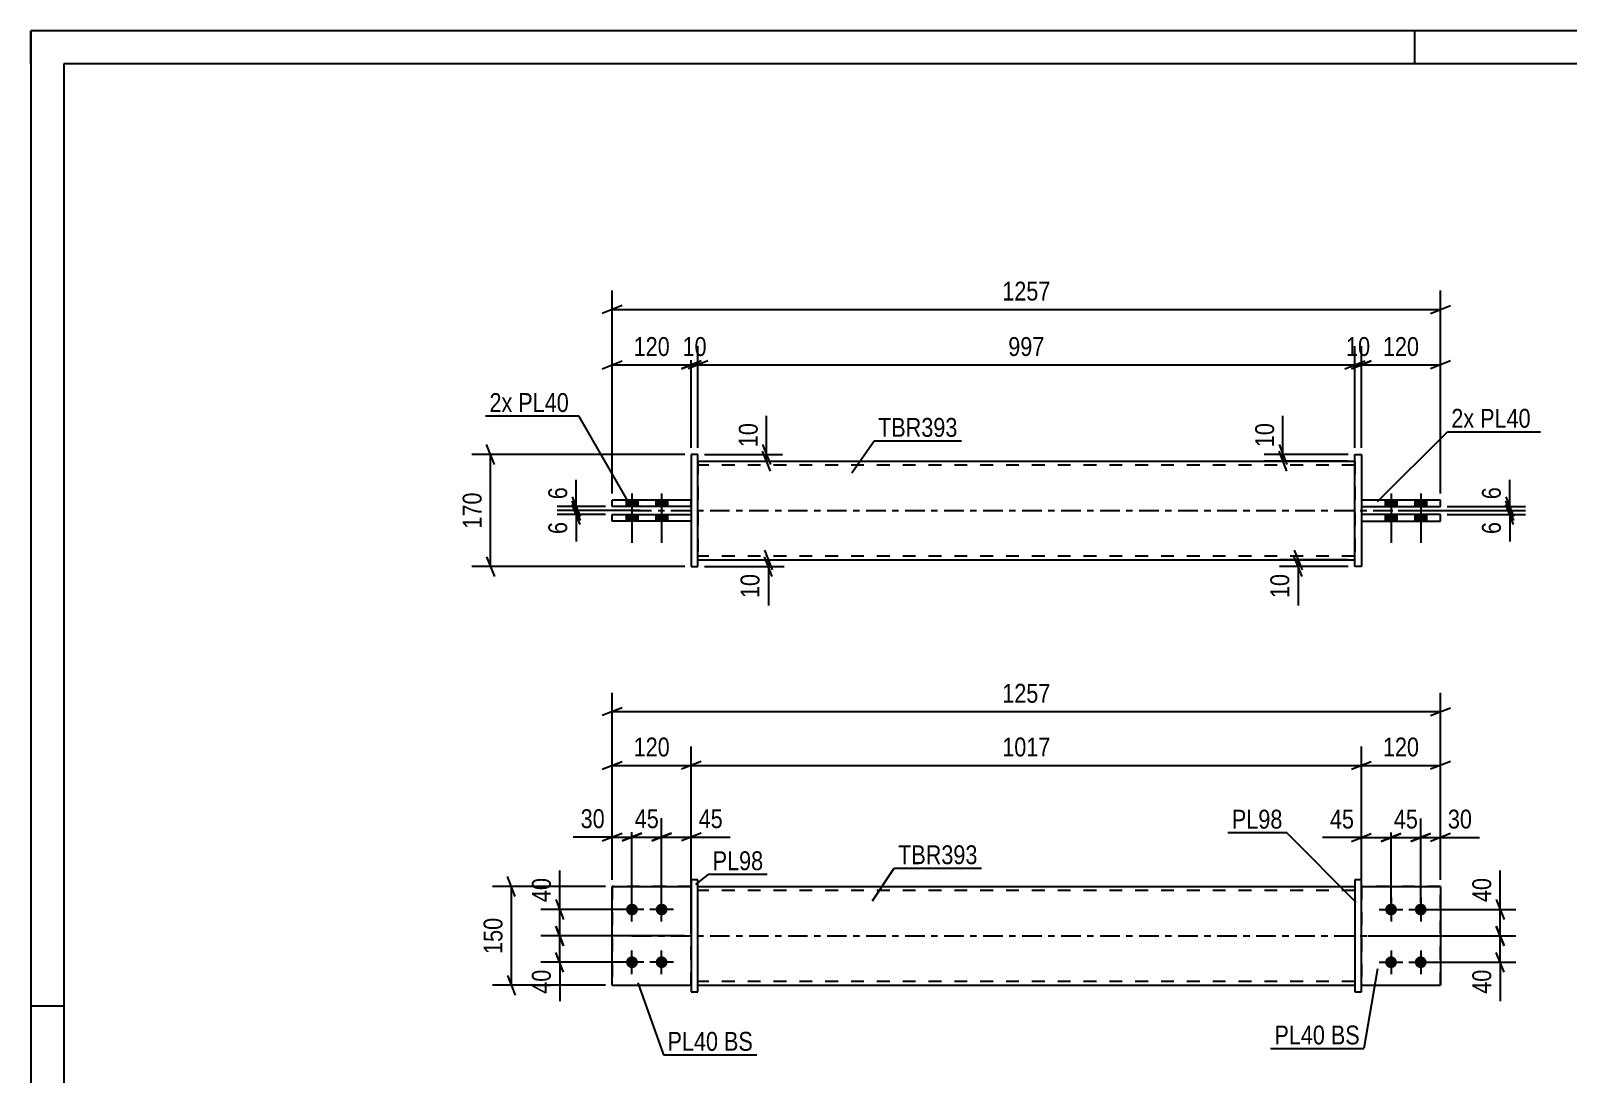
# Model space of a CAD drawing. Header units: millimetres. Extents: x 0 to 420, y 0 to 297.
# Drawn here: x 0 to 233.3, y 138.7 to 297 of the extents above; entities that cross this region are included whole.
import ezdxf

# ---------------------------------------------------------------- set-up
doc = ezdxf.new("R2010")
doc.units = ezdxf.units.MM
doc.linetypes.add('DXK_LINE_DOT2', pattern=[3.9198, 1.9599, -1.9599])
doc.linetypes.add('DXK_LINE_DOT3', pattern=[5.9187, 2.979, -0.9799, 0.9799, -0.9799])
doc.styles.add('Arial Narrow', font='ARIALN.TTF', dxfattribs={"height": 0.2})

# ---------------------------------------------------------------- blocks, each defined once
blk = doc.blocks.new('Unknown-580550004-1162')
at = {"color": 5, "linetype": 'Continuous'}
for p, q in [((420, 297), (0, 297)), ((0, 297), (0, 0)), ((0, 292), (0, 297)), ((210, 292), (210, 297)), ((415, 292), (5, 292)), ((5, 292), (5, 5)), ((5, 149), (0, 149))]:
    blk.add_line(p, q, dxfattribs=at)
blk = doc.blocks.new('Part-580550004-1785 - 1768')
at = {"color": 2, "linetype": 'Continuous'}
for p, q in [((201.89, 168.15), (200.89, 168.15)), ((200.89, 168.15), (200.89, 151.15)), ((201.89, 151.15), (201.89, 168.15)), ((200.89, 151.15), (201.89, 151.15))]:
    blk.add_line(p, q, dxfattribs=at)
blk = doc.blocks.new('Part-580550004-1800 - 1768')
at = {"color": 2, "linetype": 'Continuous'}
for p, q in [((101.22, 168.15), (100.22, 168.15)), ((100.22, 168.15), (100.22, 151.15)), ((101.22, 151.15), (101.22, 168.15)), ((100.22, 151.15), (101.22, 151.15))]:
    blk.add_line(p, q, dxfattribs=at)
blk = doc.blocks.new('Part-580550004-1775 - 1768')
at = {"color": 7, "linetype": 'DXK_LINE_DOT2'}
for p, q in [((213.89, 167.15), (201.89, 167.15)), ((201.89, 167.15), (201.89, 152.15)), ((213.89, 152.15), (213.89, 167.15)), ((201.89, 152.15), (213.89, 152.15))]:
    blk.add_line(p, q, dxfattribs=at)
blk = doc.blocks.new('Part-580550004-1795 - 1768')
at = {"color": 2, "linetype": 'Continuous'}
for p, q in [((88.22, 152.15), (88.22, 167.15)), ((88.22, 167.15), (100.22, 167.15)), ((88.22, 152.15), (100.22, 152.15))]:
    blk.add_line(p, q, dxfattribs=at)
at = {"color": 7, "linetype": 'DXK_LINE_DOT2'}
blk.add_line((100.22, 152.15), (100.22, 167.15), dxfattribs=at)
blk = doc.blocks.new('Part-580550004-1780 - 1768')
at = {"color": 2, "linetype": 'Continuous'}
for p, q in [((201.89, 167.15), (213.89, 167.15)), ((213.89, 167.15), (213.89, 152.15)), ((201.89, 152.15), (213.89, 152.15))]:
    blk.add_line(p, q, dxfattribs=at)
at = {"color": 7, "linetype": 'DXK_LINE_DOT2'}
blk.add_line((201.89, 167.15), (201.89, 152.15), dxfattribs=at)
blk = doc.blocks.new('Part-580550004-1790 - 1768')
at = {"color": 7, "linetype": 'DXK_LINE_DOT2'}
for p, q in [((100.22, 167.15), (88.22, 167.15)), ((88.22, 167.15), (88.22, 152.15)), ((100.22, 152.15), (100.22, 167.15)), ((88.22, 152.15), (100.22, 152.15))]:
    blk.add_line(p, q, dxfattribs=at)
blk = doc.blocks.new('Part-580550004-1805 - 1768')
at = {"color": 2, "linetype": 'Continuous'}
for p, q in [((101.22, 167.15), (200.89, 167.15)), ((101.22, 152.15), (200.89, 152.15))]:
    blk.add_line(p, q, dxfattribs=at)
at = {"color": 7, "linetype": 'DXK_LINE_DOT2'}
for p, q in [((101.22, 152.15), (101.22, 167.15)), ((200.89, 166.55), (101.22, 166.55)), ((200.89, 167.15), (200.89, 152.15)), ((200.89, 152.75), (101.22, 152.75))]:
    blk.add_line(p, q, dxfattribs=at)
at = {"color": 7, "linetype": 'DXK_LINE_DOT3'}
blk.add_line((91.22, 159.65), (210.89, 159.65), dxfattribs=at)
blk = doc.blocks.new('Bolt-580550004-1806 - 1768')
at = {"linetype": 'Continuous'}
for points in [[(206.39, 164.55, -1), (206.39, 162.75, -1)], [(210.89, 164.55, -1), (210.89, 162.75, -1)], [(206.39, 156.55, -1), (206.39, 154.75, -1)], [(210.89, 156.55, -1), (210.89, 154.75, -1)]]:
    blk.add_hatch(color=1, dxfattribs=at).paths.add_polyline_path(points)
at = {"color": 1, "linetype": 'Continuous'}
for p, q in [((204.59, 163.65), (208.19, 163.65)), ((206.39, 165.45), (206.39, 161.85)), ((209.09, 163.65), (212.69, 163.65)), ((210.89, 165.45), (210.89, 161.85)), ((206.39, 157.45), (206.39, 153.85)), ((210.89, 157.45), (210.89, 153.85)), ((204.59, 155.65), (208.19, 155.65)), ((209.09, 155.65), (212.69, 155.65))]:
    blk.add_line(p, q, dxfattribs=at)
blk = doc.blocks.new('Bolt-580550004-1807 - 1768')
at = {"linetype": 'Continuous'}
for points in [[(91.22, 162.75, -1), (91.22, 164.55, -1)], [(95.72, 162.75, -1), (95.72, 164.55, -1)], [(91.22, 154.75, -1), (91.22, 156.55, -1)], [(95.72, 154.75, -1), (95.72, 156.55, -1)]]:
    blk.add_hatch(color=1, dxfattribs=at).paths.add_polyline_path(points)
at = {"color": 1, "linetype": 'Continuous'}
for p, q in [((93.02, 163.65), (89.42, 163.65)), ((91.22, 161.85), (91.22, 165.45)), ((97.52, 163.65), (93.92, 163.65)), ((95.72, 161.85), (95.72, 165.45)), ((91.22, 153.85), (91.22, 157.45)), ((95.72, 153.85), (95.72, 157.45)), ((93.02, 155.65), (89.42, 155.65)), ((97.52, 155.65), (93.92, 155.65))]:
    blk.add_line(p, q, dxfattribs=at)
blk = doc.blocks.new('Part-580550004-2101 - 2079')
at = {"color": 2, "linetype": 'Continuous'}
for p, q in [((88.22, 223.59), (100.22, 223.59)), ((88.22, 222.59), (88.22, 223.59)), ((100.22, 222.59), (88.22, 222.59))]:
    blk.add_line(p, q, dxfattribs=at)
at = {"color": 7, "linetype": 'DXK_LINE_DOT2'}
blk.add_line((100.22, 223.59), (100.22, 222.59), dxfattribs=at)
blk = doc.blocks.new('Part-580550004-2085 - 2079')
at = {"color": 2, "linetype": 'Continuous'}
for p, q in [((213.89, 225.79), (201.89, 225.79)), ((201.89, 224.79), (213.89, 224.79)), ((213.89, 224.79), (213.89, 225.79))]:
    blk.add_line(p, q, dxfattribs=at)
at = {"color": 7, "linetype": 'DXK_LINE_DOT2'}
blk.add_line((201.89, 225.79), (201.89, 224.79), dxfattribs=at)
blk = doc.blocks.new('Part-580550004-2090 - 2079')
at = {"color": 2, "linetype": 'Continuous'}
for p, q in [((213.89, 223.59), (201.89, 223.59)), ((201.89, 222.59), (213.89, 222.59)), ((213.89, 222.59), (213.89, 223.59))]:
    blk.add_line(p, q, dxfattribs=at)
at = {"color": 7, "linetype": 'DXK_LINE_DOT2'}
blk.add_line((201.89, 223.59), (201.89, 222.59), dxfattribs=at)
blk = doc.blocks.new('Part-580550004-2107 - 2079')
at = {"color": 2, "linetype": 'Continuous'}
for p, q in [((101.22, 231.69), (200.89, 231.69)), ((101.22, 216.69), (200.89, 216.69))]:
    blk.add_line(p, q, dxfattribs=at)
at = {"color": 7, "linetype": 'DXK_LINE_DOT2'}
for p, q in [((101.22, 231.69), (101.22, 216.69)), ((200.89, 231.09), (101.22, 231.09)), ((200.89, 231.69), (200.89, 216.69)), ((200.89, 217.29), (101.22, 217.29))]:
    blk.add_line(p, q, dxfattribs=at)
at = {"color": 7, "linetype": 'DXK_LINE_DOT3'}
blk.add_line((91.22, 224.19), (210.89, 224.19), dxfattribs=at)
blk = doc.blocks.new('Part-580550004-2091 - 2079')
at = {"color": 2, "linetype": 'Continuous'}
for p, q in [((200.89, 215.69), (200.89, 232.69)), ((200.89, 232.69), (201.89, 232.69)), ((201.89, 232.69), (201.89, 215.69)), ((201.89, 215.69), (200.89, 215.69))]:
    blk.add_line(p, q, dxfattribs=at)
blk = doc.blocks.new('Part-580550004-2096 - 2079')
at = {"color": 2, "linetype": 'Continuous'}
for p, q in [((100.22, 225.79), (88.22, 225.79)), ((88.22, 224.79), (88.22, 225.79)), ((100.22, 224.79), (88.22, 224.79))]:
    blk.add_line(p, q, dxfattribs=at)
at = {"color": 7, "linetype": 'DXK_LINE_DOT2'}
blk.add_line((100.22, 224.79), (100.22, 225.79), dxfattribs=at)
blk = doc.blocks.new('Part-580550004-2102 - 2079')
at = {"color": 2, "linetype": 'Continuous'}
for p, q in [((101.22, 232.69), (100.22, 232.69)), ((100.22, 232.69), (100.22, 215.69)), ((101.22, 215.69), (101.22, 232.69)), ((100.22, 215.69), (101.22, 215.69))]:
    blk.add_line(p, q, dxfattribs=at)
blk = doc.blocks.new('Bolt-580550004-2108 - 2079')
at = {"linetype": 'Continuous'}
for points in [[(207.29, 225.79), (205.49, 225.79), (205.49, 224.79), (207.29, 224.79)], [(207.29, 225.79), (205.49, 225.79), (205.49, 224.79), (207.29, 224.79)], [(211.79, 225.79), (209.99, 225.79), (209.99, 224.79), (211.79, 224.79)], [(211.79, 225.79), (209.99, 225.79), (209.99, 224.79), (211.79, 224.79)], [(207.29, 223.59), (205.49, 223.59), (205.49, 222.59), (207.29, 222.59)], [(207.29, 223.59), (205.49, 223.59), (205.49, 222.59), (207.29, 222.59)], [(211.79, 223.59), (209.99, 223.59), (209.99, 222.59), (211.79, 222.59)], [(211.79, 223.59), (209.99, 223.59), (209.99, 222.59), (211.79, 222.59)]]:
    blk.add_hatch(color=1, dxfattribs=at).paths.add_polyline_path(points)
at = {"color": 1, "linetype": 'Continuous'}
for p, q in [((206.39, 226.79), (206.39, 219.29)), ((206.39, 226.79), (206.39, 219.29)), ((210.89, 226.79), (210.89, 219.29)), ((210.89, 226.79), (210.89, 219.29)), ((205.49, 225.79), (205.49, 224.79)), ((205.49, 225.79), (205.49, 224.79)), ((207.29, 225.79), (207.29, 224.79)), ((207.29, 225.79), (207.29, 224.79)), ((209.99, 225.79), (209.99, 224.79)), ((209.99, 225.79), (209.99, 224.79)), ((211.79, 225.79), (211.79, 224.79)), ((211.79, 225.79), (211.79, 224.79)), ((205.49, 223.59), (205.49, 222.59)), ((205.49, 223.59), (205.49, 222.59)), ((207.29, 223.59), (207.29, 222.59)), ((207.29, 223.59), (207.29, 222.59)), ((209.99, 223.59), (209.99, 222.59)), ((209.99, 223.59), (209.99, 222.59)), ((211.79, 223.59), (211.79, 222.59)), ((211.79, 223.59), (211.79, 222.59))]:
    blk.add_line(p, q, dxfattribs=at)
blk = doc.blocks.new('Bolt-580550004-2109 - 2079')
at = {"linetype": 'Continuous'}
for points in [[(90.32, 224.79), (92.12, 224.79), (92.12, 225.79), (90.32, 225.79)], [(90.32, 224.79), (92.12, 224.79), (92.12, 225.79), (90.32, 225.79)], [(94.82, 224.79), (96.62, 224.79), (96.62, 225.79), (94.82, 225.79)], [(94.82, 224.79), (96.62, 224.79), (96.62, 225.79), (94.82, 225.79)], [(90.32, 222.59), (92.12, 222.59), (92.12, 223.59), (90.32, 223.59)], [(90.32, 222.59), (92.12, 222.59), (92.12, 223.59), (90.32, 223.59)], [(94.82, 222.59), (96.62, 222.59), (96.62, 223.59), (94.82, 223.59)], [(94.82, 222.59), (96.62, 222.59), (96.62, 223.59), (94.82, 223.59)]]:
    blk.add_hatch(color=1, dxfattribs=at).paths.add_polyline_path(points)
at = {"color": 1, "linetype": 'Continuous'}
for p, q in [((91.22, 226.79), (91.22, 219.29)), ((91.22, 226.79), (91.22, 219.29)), ((95.72, 226.79), (95.72, 219.29)), ((95.72, 226.79), (95.72, 219.29)), ((90.32, 225.79), (90.32, 224.79)), ((90.32, 225.79), (90.32, 224.79)), ((92.12, 225.79), (92.12, 224.79)), ((92.12, 225.79), (92.12, 224.79)), ((94.82, 225.79), (94.82, 224.79)), ((94.82, 225.79), (94.82, 224.79)), ((96.62, 225.79), (96.62, 224.79)), ((96.62, 225.79), (96.62, 224.79)), ((90.32, 223.59), (90.32, 222.59)), ((90.32, 223.59), (90.32, 222.59)), ((92.12, 223.59), (92.12, 222.59)), ((92.12, 223.59), (92.12, 222.59)), ((94.82, 223.59), (94.82, 222.59)), ((94.82, 223.59), (94.82, 222.59)), ((96.62, 223.59), (96.62, 222.59)), ((96.62, 223.59), (96.62, 222.59))]:
    blk.add_line(p, q, dxfattribs=at)
blk = doc.blocks.new('StraightDimension-580550004-1971 - 1768')
at = {"color": 7, "linetype": 'Continuous'}
for p, q in [((211.89, 163.65), (225.33, 163.65)), ((222.33, 165.15), (223.53, 162.15)), ((222.93, 159.65), (222.93, 163.65)), ((223.53, 158.15), (222.33, 161.15)), ((202.89, 159.65), (225.33, 159.65))]:
    blk.add_line(p, q, dxfattribs=at)
at = {"color": 0}
blk.add_wipeout([(222.18, 169.04), (217.98, 169.04), (217.98, 164.18), (222.18, 164.18)], dxfattribs=at)
at = {"color": 7, "linetype": 'Continuous'}
blk.add_line((222.93, 163.65), (222.93, 169.56), dxfattribs=at)
blk.add_line((222.93, 163.65), (222.93, 169.56), dxfattribs=at)
at = {"color": 3, "style": 'Arial Narrow'}
blk.add_text('40', height=2.863, rotation=90.0002, dxfattribs=at).set_placement((221.58, 164.78))
blk = doc.blocks.new('StraightDimension-580550004-2003 - 1768')
at = {"color": 7, "linetype": 'Continuous'}
for p, q in [((201.89, 168.15), (201.89, 177.44)), ((206.39, 164.65), (206.39, 177.44)), ((200.39, 173.99), (203.39, 175.19)), ((207.89, 175.19), (204.89, 173.99)), ((201.89, 174.59), (206.39, 174.59))]:
    blk.add_line(p, q, dxfattribs=at)
at = {"color": 0}
blk.add_wipeout([(201.36, 175.34), (201.36, 179.54), (196.51, 179.54), (196.51, 175.34)], dxfattribs=at)
at = {"color": 7, "linetype": 'Continuous'}
blk.add_line((201.89, 174.59), (195.98, 174.59), dxfattribs=at)
blk.add_line((201.89, 174.59), (195.98, 174.59), dxfattribs=at)
at = {"color": 3, "style": 'Arial Narrow'}
blk.add_text('45', height=2.863, dxfattribs=at).set_placement((197.11, 175.94))
blk = doc.blocks.new('StraightDimension-580550004-1939 - 1768')
at = {"color": 7, "linetype": 'Continuous'}
for p, q in [((88.22, 168.15), (88.22, 188.38)), ((100.22, 160.65), (100.22, 188.38)), ((86.72, 184.93), (89.72, 186.13)), ((88.22, 185.53), (100.22, 185.53)), ((101.72, 186.13), (98.72, 184.93))]:
    blk.add_line(p, q, dxfattribs=at)
at = {"color": 0}
blk.add_wipeout([(97.56, 186.28), (97.56, 190.48), (90.87, 190.48), (90.87, 186.28)], dxfattribs=at)
at = {"color": 3, "style": 'Arial Narrow'}
blk.add_text('120', height=2.863, dxfattribs=at).set_placement((91.47, 186.88))
blk = doc.blocks.new('StraightDimension-580550004-1811 - 1768')
at = {"color": 7, "linetype": 'Continuous'}
for p, q in [((90.22, 163.65), (77.4, 163.65)), ((79.65, 165.15), (80.85, 162.15)), ((80.25, 159.65), (80.25, 163.65)), ((80.85, 158.15), (79.65, 161.15)), ((99.22, 159.65), (77.4, 159.65))]:
    blk.add_line(p, q, dxfattribs=at)
at = {"color": 0}
blk.add_wipeout([(79.5, 169.04), (75.3, 169.04), (75.3, 164.18), (79.5, 164.18)], dxfattribs=at)
at = {"color": 7, "linetype": 'Continuous'}
blk.add_line((80.25, 163.65), (80.25, 169.56), dxfattribs=at)
blk.add_line((80.25, 163.65), (80.25, 169.56), dxfattribs=at)
at = {"color": 3, "style": 'Arial Narrow'}
blk.add_text('40', height=2.863, rotation=90.0002, dxfattribs=at).set_placement((78.9, 164.78))
blk = doc.blocks.new('StraightDimension-580550004-1820 - 1768')
at = {"color": 7, "linetype": 'Continuous'}
for p, q in [((79.65, 161.15), (80.85, 158.15)), ((99.22, 159.65), (77.4, 159.65)), ((80.25, 155.65), (80.25, 159.65)), ((80.85, 154.15), (79.65, 157.15)), ((90.22, 155.65), (77.4, 155.65))]:
    blk.add_line(p, q, dxfattribs=at)
at = {"color": 0}
blk.add_wipeout([(79.5, 155.13), (75.3, 155.13), (75.3, 150.27), (79.5, 150.27)], dxfattribs=at)
at = {"color": 7, "linetype": 'Continuous'}
blk.add_line((80.25, 155.65), (80.25, 149.75), dxfattribs=at)
blk.add_line((80.25, 155.65), (80.25, 149.75), dxfattribs=at)
at = {"color": 3, "style": 'Arial Narrow'}
blk.add_text('40', height=2.863, rotation=90.0002, dxfattribs=at).set_placement((78.9, 150.87))
blk = doc.blocks.new('StraightDimension-580550004-1852 - 1768')
at = {"color": 7, "linetype": 'Continuous'}
for p, q in [((88.22, 168.15), (88.22, 177.5)), ((91.22, 164.65), (91.22, 177.5)), ((86.72, 174.05), (89.72, 175.25)), ((92.72, 175.25), (89.72, 174.05)), ((88.22, 174.65), (91.22, 174.65))]:
    blk.add_line(p, q, dxfattribs=at)
at = {"color": 0}
blk.add_wipeout([(87.69, 175.4), (87.69, 179.6), (82.83, 179.6), (82.83, 175.4)], dxfattribs=at)
at = {"color": 7, "linetype": 'Continuous'}
blk.add_line((88.22, 174.65), (82.31, 174.65), dxfattribs=at)
blk.add_line((88.22, 174.65), (82.31, 174.65), dxfattribs=at)
at = {"color": 3, "style": 'Arial Narrow'}
blk.add_text('30', height=2.863, dxfattribs=at).set_placement((83.43, 176))
blk = doc.blocks.new('StraightDimension-580550004-1868 - 1768')
at = {"color": 7, "linetype": 'Continuous'}
for p, q in [((91.22, 164.65), (91.22, 177.5)), ((95.72, 164.65), (95.72, 177.5)), ((89.72, 174.05), (92.72, 175.25)), ((97.22, 175.25), (94.22, 174.05)), ((91.22, 174.65), (95.72, 174.65))]:
    blk.add_line(p, q, dxfattribs=at)
at = {"color": 0}
blk.add_wipeout([(95.89, 175.4), (95.89, 179.6), (91.04, 179.6), (91.04, 175.4)], dxfattribs=at)
at = {"color": 3, "style": 'Arial Narrow'}
blk.add_text('45', height=2.863, dxfattribs=at).set_placement((91.64, 176))
blk = doc.blocks.new('StraightDimension-580550004-1881 - 1768')
at = {"color": 7, "linetype": 'Continuous'}
for p, q in [((95.72, 164.65), (95.72, 177.5)), ((100.22, 168.15), (100.22, 177.5)), ((94.22, 174.05), (97.22, 175.25)), ((101.72, 175.25), (98.72, 174.05)), ((95.72, 174.65), (100.22, 174.65))]:
    blk.add_line(p, q, dxfattribs=at)
at = {"color": 0}
blk.add_wipeout([(105.6, 175.4), (105.6, 179.6), (100.74, 179.6), (100.74, 175.4)], dxfattribs=at)
at = {"color": 7, "linetype": 'Continuous'}
blk.add_line((100.22, 174.65), (106.12, 174.65), dxfattribs=at)
blk.add_line((100.22, 174.65), (106.12, 174.65), dxfattribs=at)
at = {"color": 3, "style": 'Arial Narrow'}
blk.add_text('45', height=2.863, dxfattribs=at).set_placement((101.34, 176))
blk = doc.blocks.new('StraightDimension-580550004-1962 - 1768')
at = {"color": 7, "linetype": 'Continuous'}
for p, q in [((222.33, 161.15), (223.53, 158.15)), ((202.89, 159.65), (225.33, 159.65)), ((222.93, 155.65), (222.93, 159.65)), ((223.53, 154.15), (222.33, 157.15)), ((211.89, 155.65), (225.33, 155.65))]:
    blk.add_line(p, q, dxfattribs=at)
at = {"color": 0}
blk.add_wipeout([(222.18, 155.13), (217.98, 155.13), (217.98, 150.27), (222.18, 150.27)], dxfattribs=at)
at = {"color": 7, "linetype": 'Continuous'}
blk.add_line((222.93, 155.65), (222.93, 149.75), dxfattribs=at)
blk.add_line((222.93, 155.65), (222.93, 149.75), dxfattribs=at)
at = {"color": 3, "style": 'Arial Narrow'}
blk.add_text('40', height=2.863, rotation=90.0002, dxfattribs=at).set_placement((221.58, 150.87))
blk = doc.blocks.new('StraightDimension-580550004-1898 - 1768')
at = {"color": 7, "linetype": 'Continuous'}
for p, q in [((201.89, 168.15), (201.89, 188.38)), ((213.89, 168.15), (213.89, 188.38)), ((200.39, 184.93), (203.39, 186.13)), ((201.89, 185.53), (213.89, 185.53)), ((215.39, 186.13), (212.39, 184.93))]:
    blk.add_line(p, q, dxfattribs=at)
at = {"color": 0}
blk.add_wipeout([(211.23, 186.28), (211.23, 190.48), (204.55, 190.48), (204.55, 186.28)], dxfattribs=at)
at = {"color": 3, "style": 'Arial Narrow'}
blk.add_text('120', height=2.863, dxfattribs=at).set_placement((205.15, 186.88))
blk = doc.blocks.new('StraightDimension-580550004-1917 - 1768')
at = {"color": 7, "linetype": 'Continuous'}
for p, q in [((100.22, 160.65), (100.22, 188.38)), ((201.89, 168.15), (201.89, 188.38)), ((101.72, 186.13), (98.72, 184.93)), ((100.22, 185.53), (201.89, 185.53)), ((200.39, 184.93), (203.39, 186.13))]:
    blk.add_line(p, q, dxfattribs=at)
at = {"color": 0}
blk.add_wipeout([(155.31, 186.28), (155.31, 190.48), (146.8, 190.48), (146.8, 186.28)], dxfattribs=at)
at = {"color": 3, "style": 'Arial Narrow'}
blk.add_text('1017', height=2.863, dxfattribs=at).set_placement((147.4, 186.88))
blk = doc.blocks.new('StraightDimension-580550004-2019 - 1768')
at = {"color": 7, "linetype": 'Continuous'}
for p, q in [((206.39, 164.65), (206.39, 177.44)), ((210.89, 164.65), (210.89, 177.44)), ((204.89, 173.99), (207.89, 175.19)), ((212.39, 175.19), (209.39, 173.99)), ((206.39, 174.59), (210.89, 174.59))]:
    blk.add_line(p, q, dxfattribs=at)
at = {"color": 0}
blk.add_wipeout([(211.07, 175.34), (211.07, 179.54), (206.21, 179.54), (206.21, 175.34)], dxfattribs=at)
at = {"color": 3, "style": 'Arial Narrow'}
blk.add_text('45', height=2.863, dxfattribs=at).set_placement((206.81, 175.94))
blk = doc.blocks.new('StraightDimension-580550004-2032 - 1768')
at = {"color": 7, "linetype": 'Continuous'}
for p, q in [((210.89, 164.65), (210.89, 177.44)), ((213.89, 168.15), (213.89, 177.44)), ((209.39, 173.99), (212.39, 175.19)), ((215.39, 175.19), (212.39, 173.99)), ((210.89, 174.59), (213.89, 174.59))]:
    blk.add_line(p, q, dxfattribs=at)
at = {"color": 0}
blk.add_wipeout([(219.27, 175.34), (219.27, 179.54), (214.41, 179.54), (214.41, 175.34)], dxfattribs=at)
at = {"color": 7, "linetype": 'Continuous'}
blk.add_line((213.89, 174.59), (219.8, 174.59), dxfattribs=at)
blk.add_line((213.89, 174.59), (219.8, 174.59), dxfattribs=at)
at = {"color": 3, "style": 'Arial Narrow'}
blk.add_text('30', height=2.863, dxfattribs=at).set_placement((215.01, 175.94))
blk = doc.blocks.new('StraightDimension-580550004-3714 - 1768')
at = {"color": 7, "linetype": 'Continuous'}
for p, q in [((88.22, 168.15), (88.22, 196.53)), ((213.89, 168.15), (213.89, 196.53)), ((89.72, 194.28), (86.72, 193.08)), ((88.22, 193.68), (213.89, 193.68)), ((212.39, 193.08), (215.39, 194.28))]:
    blk.add_line(p, q, dxfattribs=at)
at = {"color": 0}
blk.add_wipeout([(155.31, 194.43), (155.31, 198.63), (146.8, 198.63), (146.8, 194.43)], dxfattribs=at)
at = {"color": 3, "style": 'Arial Narrow'}
blk.add_text('1257', height=2.863, dxfattribs=at).set_placement((147.4, 195.03))
blk = doc.blocks.new('StraightDimension-580550004-3794 - 1768')
at = {"color": 7, "linetype": 'Continuous'}
for p, q in [((73.52, 165.65), (72.32, 168.65)), ((87.22, 167.15), (70.07, 167.15)), ((72.92, 152.15), (72.92, 167.15)), ((87.22, 152.15), (70.07, 152.15)), ((72.32, 153.65), (73.52, 150.65))]:
    blk.add_line(p, q, dxfattribs=at)
at = {"color": 0}
blk.add_wipeout([(72.17, 163), (67.97, 163), (67.97, 156.31), (72.17, 156.31)], dxfattribs=at)
at = {"color": 3, "style": 'Arial Narrow'}
blk.add_text('150', height=2.863, rotation=90.0002, dxfattribs=at).set_placement((71.57, 156.91))
blk = doc.blocks.new('StraightDimension-580550004-2155 - 2079')
at = {"color": 7, "linetype": 'Continuous'}
for p, q in [((223.79, 226.29), (224.99, 223.29)), ((207.46, 224.19), (226.79, 224.19)), ((214.89, 224.79), (226.79, 224.79)), ((224.99, 222.69), (223.79, 225.69)), ((224.39, 224.19), (224.39, 224.79))]:
    blk.add_line(p, q, dxfattribs=at)
at = {"color": 0}
blk.add_wipeout([(223.64, 228.34), (219.44, 228.34), (219.44, 225.31), (223.64, 225.31)], dxfattribs=at)
at = {"color": 7, "linetype": 'Continuous'}
blk.add_line((224.39, 224.79), (224.39, 228.87), dxfattribs=at)
blk.add_line((224.39, 224.79), (224.39, 228.87), dxfattribs=at)
at = {"color": 3, "style": 'Arial Narrow'}
blk.add_text('6', height=2.86, rotation=90.0002, dxfattribs=at).set_placement((223.04, 225.91))
blk = doc.blocks.new('StraightDimension-580550004-2230 - 2079')
at = {"color": 7, "linetype": 'Continuous'}
for p, q in [((200.89, 233.69), (200.89, 249.15)), ((201.89, 233.69), (201.89, 249.15)), ((199.39, 245.7), (202.39, 246.9)), ((203.39, 246.9), (200.39, 245.7)), ((200.89, 246.3), (201.89, 246.3))]:
    blk.add_line(p, q, dxfattribs=at)
at = {"color": 0}
blk.add_wipeout([(203.82, 247.05), (203.82, 251.25), (198.96, 251.25), (198.96, 247.05)], dxfattribs=at)
at = {"color": 3, "style": 'Arial Narrow'}
blk.add_text('10', height=2.863, dxfattribs=at).set_placement((199.56, 247.65))
blk = doc.blocks.new('StraightDimension-580550004-2121 - 2079')
at = {"color": 7, "linetype": 'Continuous'}
for p, q in [((82.14, 226.29), (83.34, 223.29)), ((87.22, 224.79), (79.89, 224.79)), ((92.47, 224.19), (79.89, 224.19)), ((83.34, 222.69), (82.14, 225.69)), ((82.74, 224.19), (82.74, 224.79))]:
    blk.add_line(p, q, dxfattribs=at)
at = {"color": 0}
blk.add_wipeout([(81.99, 228.34), (77.79, 228.34), (77.79, 225.31), (81.99, 225.31)], dxfattribs=at)
at = {"color": 7, "linetype": 'Continuous'}
blk.add_line((82.74, 224.79), (82.74, 228.87), dxfattribs=at)
blk.add_line((82.74, 224.79), (82.74, 228.87), dxfattribs=at)
at = {"color": 3, "style": 'Arial Narrow'}
blk.add_text('6', height=2.86, rotation=90.0002, dxfattribs=at).set_placement((81.39, 225.91))
blk = doc.blocks.new('StraightDimension-580550004-2131 - 2079')
at = {"color": 7, "linetype": 'Continuous'}
for p, q in [((92.47, 224.19), (79.89, 224.19)), ((82.14, 225.69), (83.34, 222.69)), ((83.34, 222.09), (82.14, 225.09)), ((82.74, 223.59), (82.74, 224.19)), ((87.22, 223.59), (79.89, 223.59))]:
    blk.add_line(p, q, dxfattribs=at)
at = {"color": 0}
blk.add_wipeout([(81.99, 223.06), (77.79, 223.06), (77.79, 220.03), (81.99, 220.03)], dxfattribs=at)
at = {"color": 7, "linetype": 'Continuous'}
blk.add_line((82.74, 223.59), (82.74, 219.51), dxfattribs=at)
blk.add_line((82.74, 223.59), (82.74, 219.51), dxfattribs=at)
at = {"color": 3, "style": 'Arial Narrow'}
blk.add_text('6', height=2.86, rotation=90.0002, dxfattribs=at).set_placement((81.39, 220.63))
blk = doc.blocks.new('StraightDimension-580550004-2142 - 2079')
at = {"color": 7, "linetype": 'Continuous'}
for p, q in [((70.35, 231.19), (69.15, 234.19)), ((99.22, 232.69), (66.9, 232.69)), ((69.75, 215.69), (69.75, 232.69)), ((69.15, 217.19), (70.35, 214.19)), ((99.22, 215.69), (66.9, 215.69))]:
    blk.add_line(p, q, dxfattribs=at)
at = {"color": 0}
blk.add_wipeout([(69, 227.53), (64.8, 227.53), (64.8, 220.85), (69, 220.85)], dxfattribs=at)
at = {"color": 3, "style": 'Arial Narrow'}
blk.add_text('170', height=2.863, rotation=90.0002, dxfattribs=at).set_placement((68.4, 221.45))
blk = doc.blocks.new('StraightDimension-580550004-2162 - 2079')
at = {"color": 7, "linetype": 'Continuous'}
for p, q in [((207.46, 224.19), (226.79, 224.19)), ((223.79, 225.69), (224.99, 222.69)), ((224.99, 222.09), (223.79, 225.09)), ((224.39, 223.59), (224.39, 224.19)), ((214.89, 223.59), (226.79, 223.59))]:
    blk.add_line(p, q, dxfattribs=at)
at = {"color": 0}
blk.add_wipeout([(223.64, 223.06), (219.44, 223.06), (219.44, 220.03), (223.64, 220.03)], dxfattribs=at)
at = {"color": 7, "linetype": 'Continuous'}
blk.add_line((224.39, 223.59), (224.39, 219.51), dxfattribs=at)
blk.add_line((224.39, 223.59), (224.39, 219.51), dxfattribs=at)
at = {"color": 3, "style": 'Arial Narrow'}
blk.add_text('6', height=2.86, rotation=90.0002, dxfattribs=at).set_placement((223.04, 220.63))
blk = doc.blocks.new('StraightDimension-580550004-2169 - 2079')
at = {"color": 7, "linetype": 'Continuous'}
for p, q in [((111.04, 234.19), (112.24, 231.19)), ((102.22, 232.69), (114.04, 232.69)), ((102.22, 231.69), (114.04, 231.69)), ((112.24, 230.19), (111.04, 233.19)), ((111.64, 231.69), (111.64, 232.69))]:
    blk.add_line(p, q, dxfattribs=at)
at = {"color": 0}
blk.add_wipeout([(110.89, 238.07), (106.69, 238.07), (106.69, 233.21), (110.89, 233.21)], dxfattribs=at)
at = {"color": 7, "linetype": 'Continuous'}
blk.add_line((111.64, 232.69), (111.64, 238.59), dxfattribs=at)
blk.add_line((111.64, 232.69), (111.64, 238.59), dxfattribs=at)
at = {"color": 3, "style": 'Arial Narrow'}
blk.add_text('10', height=2.863, rotation=90.0002, dxfattribs=at).set_placement((110.29, 233.81))
blk = doc.blocks.new('StraightDimension-580550004-2180 - 2079')
at = {"color": 7, "linetype": 'Continuous'}
for p, q in [((111.31, 218.19), (112.51, 215.19)), ((112.51, 214.19), (111.31, 217.19)), ((102.22, 216.69), (114.31, 216.69)), ((102.22, 215.69), (114.31, 215.69)), ((111.91, 215.69), (111.91, 216.69))]:
    blk.add_line(p, q, dxfattribs=at)
at = {"color": 0}
blk.add_wipeout([(111.16, 215.16), (106.96, 215.16), (106.96, 210.31), (111.16, 210.31)], dxfattribs=at)
at = {"color": 7, "linetype": 'Continuous'}
blk.add_line((111.91, 215.69), (111.91, 209.78), dxfattribs=at)
blk.add_line((111.91, 215.69), (111.91, 209.78), dxfattribs=at)
at = {"color": 3, "style": 'Arial Narrow'}
blk.add_text('10', height=2.863, rotation=90.0002, dxfattribs=at).set_placement((110.56, 210.91))
blk = doc.blocks.new('StraightDimension-580550004-2190 - 2079')
at = {"color": 7, "linetype": 'Continuous'}
for p, q in [((201.89, 233.69), (201.89, 249.15)), ((213.89, 226.79), (213.89, 249.15)), ((200.39, 245.7), (203.39, 246.9)), ((201.89, 246.3), (213.89, 246.3)), ((215.39, 246.9), (212.39, 245.7))]:
    blk.add_line(p, q, dxfattribs=at)
at = {"color": 0}
blk.add_wipeout([(211.23, 247.05), (211.23, 251.25), (204.55, 251.25), (204.55, 247.05)], dxfattribs=at)
at = {"color": 3, "style": 'Arial Narrow'}
blk.add_text('120', height=2.863, dxfattribs=at).set_placement((205.15, 247.65))
blk = doc.blocks.new('StraightDimension-580550004-2200 - 2079')
at = {"color": 7, "linetype": 'Continuous'}
for p, q in [((88.22, 226.79), (88.22, 249.15)), ((100.22, 233.69), (100.22, 249.15)), ((86.72, 245.7), (89.72, 246.9)), ((88.22, 246.3), (100.22, 246.3)), ((101.72, 246.9), (98.72, 245.7))]:
    blk.add_line(p, q, dxfattribs=at)
at = {"color": 0}
blk.add_wipeout([(97.56, 247.05), (97.56, 251.25), (90.87, 251.25), (90.87, 247.05)], dxfattribs=at)
at = {"color": 3, "style": 'Arial Narrow'}
blk.add_text('120', height=2.863, dxfattribs=at).set_placement((91.47, 247.65))
blk = doc.blocks.new('StraightDimension-580550004-2210 - 2079')
at = {"color": 7, "linetype": 'Continuous'}
for p, q in [((100.22, 233.69), (100.22, 249.15)), ((101.22, 233.69), (101.22, 249.15)), ((98.72, 245.7), (101.72, 246.9)), ((102.72, 246.9), (99.72, 245.7)), ((100.22, 246.3), (101.22, 246.3))]:
    blk.add_line(p, q, dxfattribs=at)
at = {"color": 0}
blk.add_wipeout([(103.14, 247.05), (103.14, 251.25), (98.29, 251.25), (98.29, 247.05)], dxfattribs=at)
at = {"color": 3, "style": 'Arial Narrow'}
blk.add_text('10', height=2.863, dxfattribs=at).set_placement((98.89, 247.65))
blk = doc.blocks.new('StraightDimension-580550004-2220 - 2079')
at = {"color": 7, "linetype": 'Continuous'}
for p, q in [((101.22, 233.69), (101.22, 249.15)), ((200.89, 233.69), (200.89, 249.15)), ((102.72, 246.9), (99.72, 245.7)), ((101.22, 246.3), (200.89, 246.3)), ((199.39, 245.7), (202.39, 246.9))]:
    blk.add_line(p, q, dxfattribs=at)
at = {"color": 0}
blk.add_wipeout([(154.39, 247.05), (154.39, 251.25), (147.71, 251.25), (147.71, 247.05)], dxfattribs=at)
at = {"color": 3, "style": 'Arial Narrow'}
blk.add_text('997', height=2.863, dxfattribs=at).set_placement((148.31, 247.65))
blk = doc.blocks.new('StraightDimension-580550004-2241 - 2079')
at = {"color": 7, "linetype": 'Continuous'}
for p, q in [((88.22, 226.79), (88.22, 257.56)), ((213.89, 226.79), (213.89, 257.56)), ((89.72, 255.31), (86.72, 254.11)), ((88.22, 254.71), (213.89, 254.71)), ((212.39, 254.11), (215.39, 255.31))]:
    blk.add_line(p, q, dxfattribs=at)
at = {"color": 0}
blk.add_wipeout([(155.31, 255.46), (155.31, 259.66), (146.8, 259.66), (146.8, 255.46)], dxfattribs=at)
at = {"color": 3, "style": 'Arial Narrow'}
blk.add_text('1257', height=2.863, dxfattribs=at).set_placement((147.4, 256.06))
blk = doc.blocks.new('StraightDimension-580550004-2252 - 2079')
at = {"color": 7, "linetype": 'Continuous'}
for p, q in [((189.39, 234.19), (190.59, 231.19)), ((199.89, 232.69), (187.14, 232.69)), ((199.89, 231.69), (187.14, 231.69)), ((190.59, 230.19), (189.39, 233.19)), ((189.99, 231.69), (189.99, 232.69))]:
    blk.add_line(p, q, dxfattribs=at)
at = {"color": 0}
blk.add_wipeout([(189.24, 238.07), (185.04, 238.07), (185.04, 233.21), (189.24, 233.21)], dxfattribs=at)
at = {"color": 7, "linetype": 'Continuous'}
blk.add_line((189.99, 232.69), (189.99, 238.59), dxfattribs=at)
blk.add_line((189.99, 232.69), (189.99, 238.59), dxfattribs=at)
at = {"color": 3, "style": 'Arial Narrow'}
blk.add_text('10', height=2.863, rotation=90.0002, dxfattribs=at).set_placement((188.64, 233.81))
blk = doc.blocks.new('StraightDimension-580550004-2263 - 2079')
at = {"color": 7, "linetype": 'Continuous'}
for p, q in [((191.69, 218.19), (192.89, 215.19)), ((192.89, 214.19), (191.69, 217.19)), ((199.89, 216.69), (189.44, 216.69)), ((199.89, 215.69), (189.44, 215.69)), ((192.29, 215.69), (192.29, 216.69))]:
    blk.add_line(p, q, dxfattribs=at)
at = {"color": 0}
blk.add_wipeout([(191.54, 215.16), (187.34, 215.16), (187.34, 210.31), (191.54, 210.31)], dxfattribs=at)
at = {"color": 7, "linetype": 'Continuous'}
blk.add_line((192.29, 215.69), (192.29, 209.78), dxfattribs=at)
blk.add_line((192.29, 215.69), (192.29, 209.78), dxfattribs=at)
at = {"color": 3, "style": 'Arial Narrow'}
blk.add_text('10', height=2.863, rotation=90.0002, dxfattribs=at).set_placement((190.94, 210.91))
blk = doc.blocks.new('Mark-580550004-1781 - 1768')
at = {"color": 0}
blk.add_wipeout([(189.91, 175.93), (189.91, 178.93), (182.24, 178.93), (182.24, 175.93)], dxfattribs=at)
blk.add_wipeout([(189.91, 175.93), (189.91, 178.93), (182.24, 178.93), (182.24, 175.93)], dxfattribs=at)
at = {"color": 30, "linetype": 'Continuous'}
for p in [(181.64, 175.33), (201.12, 164.72)]:
    blk.add_line(p, (190.51, 175.33), dxfattribs=at)
at = {"color": 3, "style": 'Arial Narrow'}
blk.add_text('PL98', height=2.863, dxfattribs=at).set_placement((182.24, 175.93))
blk = doc.blocks.new('Mark-580550004-1796 - 1768')
at = {"color": 0}
blk.add_wipeout([(111.13, 169.62), (111.13, 172.62), (103.46, 172.62), (103.46, 169.62)], dxfattribs=at)
blk.add_wipeout([(111.13, 169.62), (111.13, 172.62), (103.46, 172.62), (103.46, 169.62)], dxfattribs=at)
at = {"color": 30, "linetype": 'Continuous'}
for p, q in [((100.91, 167.46), (102.86, 169.02)), ((102.86, 169.02), (111.73, 169.02))]:
    blk.add_line(p, q, dxfattribs=at)
at = {"color": 3, "style": 'Arial Narrow'}
blk.add_text('PL98', height=2.863, dxfattribs=at).set_placement((103.46, 169.62))
blk = doc.blocks.new('Mark-580550004-1801 - 1768')
at = {"color": 0}
blk.add_wipeout([(143.66, 170.53), (143.66, 173.53), (131.6, 173.53), (131.6, 170.53)], dxfattribs=at)
blk.add_wipeout([(143.66, 170.53), (143.66, 173.53), (131.6, 173.53), (131.6, 170.53)], dxfattribs=at)
at = {"color": 30, "linetype": 'Continuous'}
for p, q in [((127.71, 164.96), (131, 169.93)), ((131, 169.93), (144.26, 169.93))]:
    blk.add_line(p, q, dxfattribs=at)
at = {"color": 3, "style": 'Arial Narrow'}
blk.add_text('TBR393', height=2.863, dxfattribs=at).set_placement((131.6, 170.53))
blk = doc.blocks.new('MarkSet-580550004-2064 - 1768')
at = {"color": 0}
blk.add_wipeout([(196.36, 143.18), (196.36, 146.18), (188.69, 146.18), (188.69, 143.18)], dxfattribs=at)
blk.add_wipeout([(196.36, 143.18), (196.36, 146.18), (188.69, 146.18), (188.69, 143.18)], dxfattribs=at)
blk.add_wipeout([(201.65, 143.18), (201.65, 146.18), (197.26, 146.18), (197.26, 143.18)], dxfattribs=at)
blk.add_wipeout([(201.65, 143.18), (201.65, 146.18), (197.26, 146.18), (197.26, 143.18)], dxfattribs=at)
at = {"color": 30, "linetype": 'Continuous'}
for p in [(204.32, 154.66), (188.09, 142.58)]:
    blk.add_line(p, (202.25, 142.58), dxfattribs=at)
at = {"color": 3, "style": 'Arial Narrow'}
for s, p in [('PL40', (188.69, 143.18)), ('BS', (197.26, 143.18))]:
    blk.add_text(s, height=2.863, dxfattribs=at).set_placement(p)
blk = doc.blocks.new('MarkSet-580550004-2070 - 1768')
at = {"color": 0}
blk.add_wipeout([(104.28, 142.22), (104.28, 145.22), (96.61, 145.22), (96.61, 142.22)], dxfattribs=at)
blk.add_wipeout([(104.28, 142.22), (104.28, 145.22), (96.61, 145.22), (96.61, 142.22)], dxfattribs=at)
at = {"color": 30, "linetype": 'Continuous'}
blk.add_line((92.11, 152.55), (96.01, 141.62), dxfattribs=at)
at = {"color": 0}
blk.add_wipeout([(109.56, 142.22), (109.56, 145.22), (105.18, 145.22), (105.18, 142.22)], dxfattribs=at)
blk.add_wipeout([(109.56, 142.22), (109.56, 145.22), (105.18, 145.22), (105.18, 142.22)], dxfattribs=at)
at = {"color": 30, "linetype": 'Continuous'}
blk.add_line((96.01, 141.62), (110.16, 141.62), dxfattribs=at)
at = {"color": 3, "style": 'Arial Narrow'}
for s, p in [('PL40', (96.61, 142.22)), ('BS', (105.18, 142.22))]:
    blk.add_text(s, height=2.863, dxfattribs=at).set_placement(p)
blk = doc.blocks.new('MarkSet-580550004-2294 - 2079')
at = {"color": 30, "linetype": 'Continuous'}
blk.add_line((90.65, 225.56), (83.15, 238.55), dxfattribs=at)
at = {"color": 0}
blk.add_wipeout([(73.07, 239.15), (73.07, 242.15), (69.6, 242.15), (69.6, 239.15)], dxfattribs=at)
blk.add_wipeout([(73.07, 239.15), (73.07, 242.15), (69.6, 242.15), (69.6, 239.15)], dxfattribs=at)
blk.add_wipeout([(81.65, 239.15), (81.65, 242.15), (73.97, 242.15), (73.97, 239.15)], dxfattribs=at)
blk.add_wipeout([(81.65, 239.15), (81.65, 242.15), (73.97, 242.15), (73.97, 239.15)], dxfattribs=at)
at = {"color": 30, "linetype": 'Continuous'}
blk.add_line((69, 238.55), (83.15, 238.55), dxfattribs=at)
at = {"color": 3, "style": 'Arial Narrow'}
for s, p in [('2x', (69.6, 239.15)), ('PL40', (73.97, 239.15))]:
    blk.add_text(s, height=2.863, dxfattribs=at).set_placement(p)
blk = doc.blocks.new('Mark-580550004-2103 - 2079')
at = {"color": 0}
blk.add_wipeout([(140.61, 235.38), (140.61, 238.38), (128.56, 238.38), (128.56, 235.38)], dxfattribs=at)
blk.add_wipeout([(140.61, 235.38), (140.61, 238.38), (128.56, 238.38), (128.56, 235.38)], dxfattribs=at)
at = {"color": 30, "linetype": 'Continuous'}
for p, q in [((124.58, 229.93), (127.96, 234.78)), ((127.96, 234.78), (141.21, 234.78))]:
    blk.add_line(p, q, dxfattribs=at)
at = {"color": 3, "style": 'Arial Narrow'}
blk.add_text('TBR393', height=2.863, dxfattribs=at).set_placement((128.56, 235.38))
blk = doc.blocks.new('MarkSet-580550004-2300 - 2079')
at = {"color": 0}
blk.add_wipeout([(219, 236.76), (219, 239.76), (215.53, 239.76), (215.53, 236.76)], dxfattribs=at)
blk.add_wipeout([(219, 236.76), (219, 239.76), (215.53, 239.76), (215.53, 236.76)], dxfattribs=at)
at = {"color": 30, "linetype": 'Continuous'}
blk.add_line((204.32, 225.56), (214.93, 236.16), dxfattribs=at)
at = {"color": 0}
blk.add_wipeout([(227.57, 236.76), (227.57, 239.76), (219.9, 239.76), (219.9, 236.76)], dxfattribs=at)
blk.add_wipeout([(227.57, 236.76), (227.57, 239.76), (219.9, 239.76), (219.9, 236.76)], dxfattribs=at)
at = {"color": 30, "linetype": 'Continuous'}
blk.add_line((214.93, 236.16), (229.07, 236.16), dxfattribs=at)
at = {"color": 3, "style": 'Arial Narrow'}
for s, p in [('2x', (215.53, 236.76)), ('PL40', (219.9, 236.76))]:
    blk.add_text(s, height=2.863, dxfattribs=at).set_placement(p)

msp = doc.modelspace()

# ---------------------------------------------------------------- block references
for name in ['Unknown-580550004-1162', 'Part-580550004-2107 - 2079', 'Part-580550004-2102 - 2079', 'Part-580550004-2091 - 2079', 'Bolt-580550004-2109 - 2079', 'Bolt-580550004-2108 - 2079', 'Part-580550004-2096 - 2079', 'Part-580550004-2085 - 2079', 'Part-580550004-2101 - 2079', 'Part-580550004-2090 - 2079', 'Part-580550004-1800 - 1768', 'Part-580550004-1785 - 1768', 'Part-580550004-1795 - 1768', 'Part-580550004-1790 - 1768', 'Part-580550004-1805 - 1768', 'Part-580550004-1775 - 1768', 'Part-580550004-1780 - 1768', 'Bolt-580550004-1807 - 1768', 'Bolt-580550004-1806 - 1768']:
    msp.add_blockref(name, (0, 0))

# ---------------------------------------------------------------- next in the draw order: block references
for name in ['StraightDimension-580550004-2230 - 2079', 'StraightDimension-580550004-2169 - 2079', 'StraightDimension-580550004-2121 - 2079', 'StraightDimension-580550004-2155 - 2079', 'StraightDimension-580550004-2180 - 2079', 'StraightDimension-580550004-2263 - 2079', 'StraightDimension-580550004-1939 - 1768', 'StraightDimension-580550004-1971 - 1768']:
    msp.add_blockref(name, (0, 0))

# ---------------------------------------------------------------- next in the draw order: block references
for name in ['StraightDimension-580550004-2131 - 2079', 'StraightDimension-580550004-2162 - 2079', 'StraightDimension-580550004-2003 - 1768', 'StraightDimension-580550004-1811 - 1768', 'StraightDimension-580550004-1962 - 1768']:
    msp.add_blockref(name, (0, 0))

# ---------------------------------------------------------------- next in the draw order: block references
for name in ['StraightDimension-580550004-2190 - 2079', 'StraightDimension-580550004-2142 - 2079', 'StraightDimension-580550004-1898 - 1768', 'StraightDimension-580550004-1852 - 1768', 'StraightDimension-580550004-1820 - 1768', 'MarkSet-580550004-2064 - 1768']:
    msp.add_blockref(name, (0, 0))

# ---------------------------------------------------------------- next in the draw order: block references
for name in ['StraightDimension-580550004-2200 - 2079', 'StraightDimension-580550004-1868 - 1768', 'StraightDimension-580550004-2019 - 1768', 'MarkSet-580550004-2070 - 1768']:
    msp.add_blockref(name, (0, 0))

# ---------------------------------------------------------------- next in the draw order: block references
for name in ['StraightDimension-580550004-2210 - 2079', 'StraightDimension-580550004-1881 - 1768', 'StraightDimension-580550004-2032 - 1768']:
    msp.add_blockref(name, (0, 0))

# ---------------------------------------------------------------- next in the draw order: block references
for name in ['StraightDimension-580550004-2220 - 2079', 'StraightDimension-580550004-1917 - 1768']:
    msp.add_blockref(name, (0, 0))

# ---------------------------------------------------------------- next in the draw order: block references
for name in ['StraightDimension-580550004-2241 - 2079', 'StraightDimension-580550004-3714 - 1768']:
    msp.add_blockref(name, (0, 0))

# ---------------------------------------------------------------- next in the draw order: block references
for name in ['MarkSet-580550004-2294 - 2079', 'Mark-580550004-2103 - 2079', 'StraightDimension-580550004-2252 - 2079', 'MarkSet-580550004-2300 - 2079', 'Mark-580550004-1781 - 1768', 'Mark-580550004-1801 - 1768', 'Mark-580550004-1796 - 1768', 'StraightDimension-580550004-3794 - 1768']:
    msp.add_blockref(name, (0, 0))

doc.saveas('drawing.dxf')
